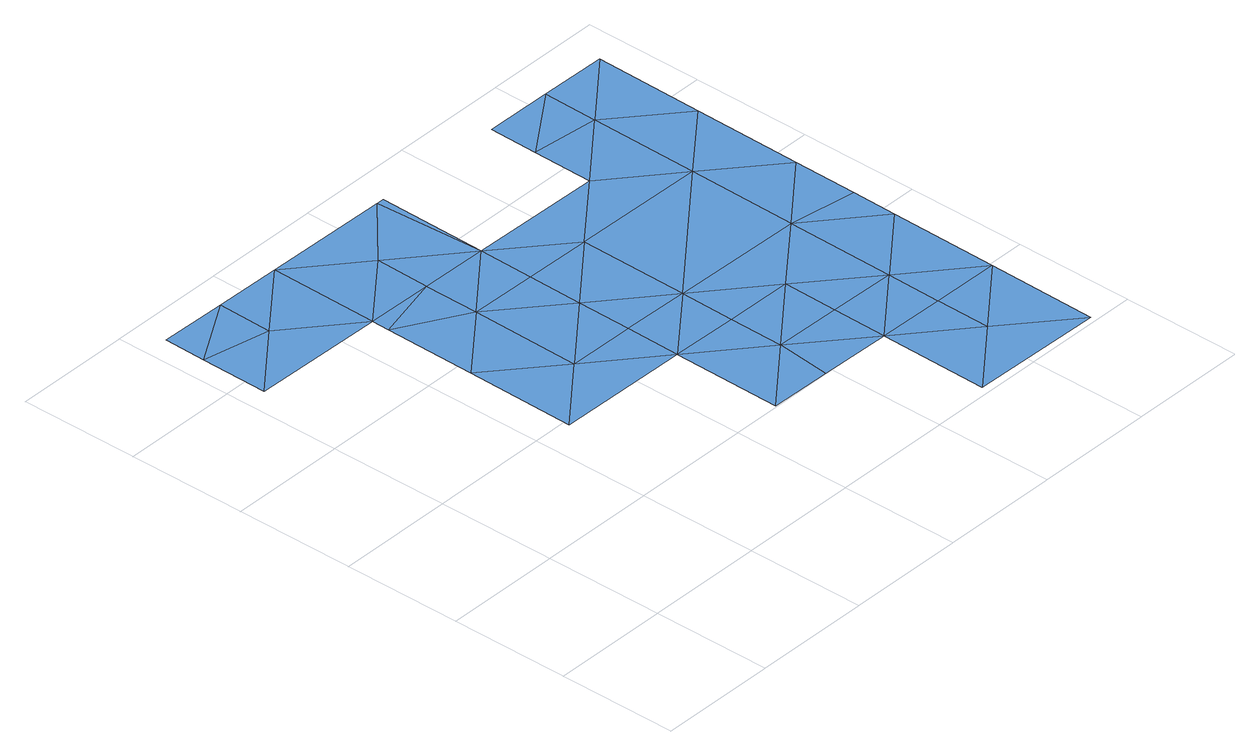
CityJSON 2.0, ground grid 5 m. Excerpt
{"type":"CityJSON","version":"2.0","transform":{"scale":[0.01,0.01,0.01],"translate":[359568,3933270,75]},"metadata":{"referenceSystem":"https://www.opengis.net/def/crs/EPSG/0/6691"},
"CityObjects":{
"waterbody1":{"type":"WaterBody","attributes":{"name":"9","class":"1140","function":"1","WaterBodyRiverFloodingRiskAttribute.description":"5","WaterBodyRiverFloodingRiskAttribute.rankOrg":"2","WaterBodyRiverFloodingRiskAttribute.adminType":"2","WaterBodyRiverFloodingRiskAttribute.scale":"L1"},"geometry":[{"type":"MultiSurface","lod":"1","boundaries":[[[0,1,2]],[[3,1,0]],[[4,0,2]],[[4,5,0]],[[5,3,0]],[[3,5,6]]]}]},
"waterbody2":{"type":"WaterBody","attributes":{"name":"9","class":"1140","function":"1","WaterBodyRiverFloodingRiskAttribute.description":"5","WaterBodyRiverFloodingRiskAttribute.rankOrg":"2","WaterBodyRiverFloodingRiskAttribute.adminType":"2","WaterBodyRiverFloodingRiskAttribute.scale":"L1"},"geometry":[{"type":"MultiSurface","lod":"1","boundaries":[[[7,8,9]],[[10,11,12]],[[13,9,8]],[[9,10,14]],[[15,16,9]],[[13,15,9]],[[9,14,7]],[[16,11,10]],[[10,9,16]],[[15,13,2]],[[17,14,10]],[[17,10,12]]]}]},
"waterbody3":{"type":"WaterBody","attributes":{"name":"9","class":"1140","function":"1","WaterBodyRiverFloodingRiskAttribute.description":"5","WaterBodyRiverFloodingRiskAttribute.rankOrg":"1","WaterBodyRiverFloodingRiskAttribute.adminType":"2","WaterBodyRiverFloodingRiskAttribute.scale":"L1"},"geometry":[{"type":"MultiSurface","lod":"1","boundaries":[[[18,2,13]],[[8,19,18]],[[19,8,20]],[[13,8,18]],[[4,2,18]],[[19,4,18]]]}]},
"waterbody4":{"type":"WaterBody","attributes":{"name":"9","class":"1140","function":"1","WaterBodyRiverFloodingRiskAttribute.description":"5","WaterBodyRiverFloodingRiskAttribute.rankOrg":"2","WaterBodyRiverFloodingRiskAttribute.adminType":"2","WaterBodyRiverFloodingRiskAttribute.scale":"L1"},"geometry":[{"type":"MultiSurface","lod":"1","boundaries":[[[21,22,23]],[[21,24,22]],[[25,22,24]],[[25,12,22]],[[26,22,27]],[[12,27,22]],[[22,26,23]]]}]},
"waterbody5":{"type":"WaterBody","attributes":{"name":"9","class":"1140","function":"1","WaterBodyRiverFloodingRiskAttribute.description":"5","WaterBodyRiverFloodingRiskAttribute.rankOrg":"2","WaterBodyRiverFloodingRiskAttribute.adminType":"2","WaterBodyRiverFloodingRiskAttribute.scale":"L1"},"geometry":[{"type":"MultiSurface","lod":"1","boundaries":[[[28,23,29]],[[30,23,28]],[[30,28,31]],[[29,32,28]],[[28,32,31]]]}]},
"waterbody6":{"type":"WaterBody","attributes":{"name":"9","class":"1140","function":"1","WaterBodyRiverFloodingRiskAttribute.description":"5","WaterBodyRiverFloodingRiskAttribute.rankOrg":"1","WaterBodyRiverFloodingRiskAttribute.adminType":"2","WaterBodyRiverFloodingRiskAttribute.scale":"L1"},"geometry":[{"type":"MultiSurface","lod":"1","boundaries":[[[33,34,35]],[[7,36,8]],[[37,38,39]],[[33,40,41]],[[35,42,43]],[[24,38,37]],[[14,36,7]],[[44,45,41]],[[33,43,40]],[[25,24,46]],[[17,12,46]],[[45,34,33]],[[14,46,36]],[[41,46,37]],[[46,41,36]],[[40,36,41]],[[8,36,40]],[[46,12,25]],[[31,39,38]],[[37,47,44]],[[30,31,38]],[[23,30,38]],[[21,23,38]],[[46,24,37]],[[47,37,39]],[[35,43,33]],[[37,44,41]],[[41,45,33]],[[24,21,38]],[[14,17,46]]]}]}
},
"vertices":[
[384,2137,54],[97,1911,54],[664,1902,54],[102,2196,54],[671,2364,54],[388,2368,54],[105,2373,54],
[1227,1662,54],[1231,1893,54],[944,1666,54],[937,1204,54],[650,977,54],[1216,969,54],[947,1897,54],[1224,1431,54],[663,1827,54],[657,1440,54],[1220,1200,54],
[951,2128,54],[1207,2355,54],[1238,2355,54],
[1779,729,54],[1496,733,54],[1776,497,54],[1783,960,54],[1500,964,54],[1472,502,54],[1209,506,54],
[2055,262,54],[1768,35,54],[2059,493,54],[2342,489,54],[2335,26,54],
[2084,2111,54],[2371,2337,54],[2088,2342,54],[1510,1657,54],[2070,1186,54],[2063,724,54],[2350,951,54],[1797,1884,54],[2077,1648,54],[1805,2346,54],[1801,2139,54],[2357,1413,54],[2364,1875,54],[1503,1195,54],[2353,1143,54]
]}
